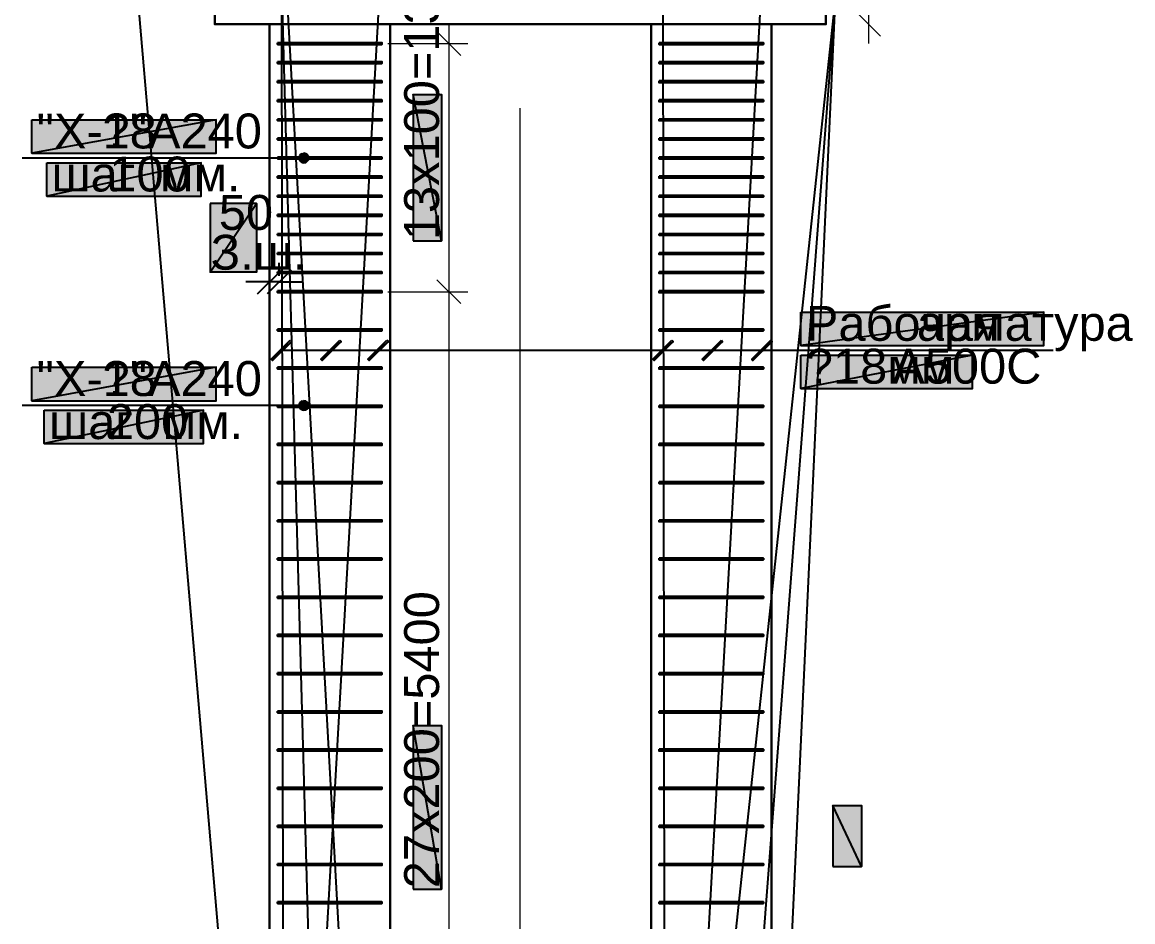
# Model space of a CAD drawing. Extents: x 8 to 21351, y 0 to 420.
# Drawn here: x 9458.2 to 9574.5, y 145.8 to 240 of the extents above; entities that cross this region are included whole.
import ezdxf

# ---------------------------------------------------------------- set-up
doc = ezdxf.new("R2010")
doc.units = 0
doc.linetypes.add('TEYPDFCAD_CENTER', pattern=[20, 12, -3, 2, -3])
for name, color, linetype in [('PDF_ВЫНОСКИ', 7, 'Continuous'), ('PDF_ОСИ', 7, 'Continuous'), ('TEY_REVIEW_AXIS', 7, 'Continuous'), ('TEY_REVIEW_LEADER', 7, 'Continuous')]:
    doc.layers.add(name, color=color, linetype=linetype)
doc.styles.add('TEYPDFCAD_TEXT', font='arial.ttf')
doc.dimstyles.new('TEYPDFCAD_SCALE_1', dxfattribs={"dimtxt": 2.5, "dimasz": 2.5, "dimexe": 1.25, "dimexo": 0.75, "dimtad": 1, "dimdsep": 46, "dimtxsty": 'Standard', "dimcen": 0.09, "dimadec": 0, "dimazin": 0, "dimtfac": 1, "dimtofl": 0, "dimtmove": 0, "dimatfit": 3, "dimfxl": 1, "dimarcsym": 0})

# ---------------------------------------------------------------- blocks, each defined once
blk = doc.blocks.new('TEY_AXIS')
at = {"layer": 'PDF_ОСИ', "linetype": 'TEYPDFCAD_CENTER', "lineweight": 9}
blk.add_line((0, 0), (1, 0), dxfattribs=at)

msp = doc.modelspace()

# ---------------------------------------------------------------- hatches: boundary and pattern name
at = {"true_color": 0xffffff}
h = msp.add_hatch(color=0, dxfattribs=at)
h.paths.add_polyline_path([(9499.1, 217.15), (9502.09, 217.15), (9499.1, 232.47)])
h.paths.add_polyline_path([(9502.09, 217.15), (9499.1, 232.47), (9502.09, 232.47)])
h = msp.add_hatch(color=0, dxfattribs=at)
h.paths.add_polyline_path([(9459.16, 229.81), (9478.49, 229.81), (9459.16, 226.31)])
h.paths.add_polyline_path([(9478.49, 229.81), (9459.16, 226.31), (9478.49, 226.31)])
h = msp.add_hatch(color=7)
h.paths.add_polyline_path([(9487.31, 226.17), (9487.21, 226), (9487.67, 225.81)])
h.paths.add_polyline_path([(9487.21, 226), (9487.67, 225.81), (9487.16, 225.81)])
h.paths.add_polyline_path([(9487.67, 225.81), (9487.16, 225.81), (9487.21, 225.62)])
h = msp.add_hatch(color=7)
h.paths.add_polyline_path([(9487.21, 225.62), (9487.31, 225.47), (9487.67, 225.81)])
h.paths.add_polyline_path([(9487.31, 225.47), (9487.67, 225.81), (9487.48, 225.36)])
h.paths.add_polyline_path([(9487.67, 225.81), (9487.48, 225.36), (9487.67, 225.32)])
h = msp.add_hatch(color=7)
h.paths.add_polyline_path([(9487.86, 226.27), (9487.67, 226.31), (9487.67, 225.81)])
h.paths.add_polyline_path([(9487.67, 226.31), (9487.67, 225.81), (9487.48, 226.27)])
h.paths.add_polyline_path([(9487.67, 225.81), (9487.48, 226.27), (9487.31, 226.17)])
h = msp.add_hatch(color=7)
h.paths.add_polyline_path([(9488.16, 225.81), (9488.14, 226), (9487.67, 225.81)])
h.paths.add_polyline_path([(9488.14, 226), (9487.67, 225.81), (9488.03, 226.17)])
h.paths.add_polyline_path([(9487.67, 225.81), (9488.03, 226.17), (9487.86, 226.27)])
h = msp.add_hatch(color=7)
h.paths.add_polyline_path([(9487.67, 225.32), (9487.86, 225.36), (9487.67, 225.81)])
h.paths.add_polyline_path([(9487.86, 225.36), (9487.67, 225.81), (9488.03, 225.47)])
h.paths.add_polyline_path([(9487.67, 225.81), (9488.03, 225.47), (9488.14, 225.62)])
for points in [[(9488.14, 225.62), (9488.16, 225.81), (9487.67, 225.81)], [(9488.14, 199.71), (9488.16, 199.9), (9487.67, 199.9)]]:
    msp.add_hatch(color=7).paths.add_polyline_path(points)
h = msp.add_hatch(color=0, dxfattribs=at)
h.paths.add_polyline_path([(9460.75, 225.32), (9476.9, 225.32), (9460.75, 221.81)])
h.paths.add_polyline_path([(9476.9, 225.32), (9460.75, 221.81), (9476.9, 221.81)])
h = msp.add_hatch(color=0, dxfattribs=at)
h.paths.add_polyline_path([(9477.85, 221.04), (9477.85, 213.87), (9482.72, 221.04)])
h.paths.add_polyline_path([(9477.85, 213.87), (9482.72, 221.04), (9482.72, 213.87)])
h = msp.add_hatch(color=0, dxfattribs=at)
h.paths.add_polyline_path([(9539.74, 209.68), (9565.16, 209.68), (9539.74, 206.18)])
h.paths.add_polyline_path([(9565.16, 209.68), (9539.74, 206.18), (9565.16, 206.18)])
h = msp.add_hatch(color=7)
h.paths.add_polyline_path([(9486.25, 206.73), (9486.4, 206.61), (9484.24, 204.75)])
h.paths.add_polyline_path([(9486.4, 206.61), (9484.24, 204.75), (9484.39, 204.6)])
h = msp.add_hatch(color=7)
h.paths.add_polyline_path([(9491.44, 206.73), (9491.57, 206.61), (9489.43, 204.75)])
h.paths.add_polyline_path([(9491.57, 206.61), (9489.43, 204.75), (9489.58, 204.6)])
h = msp.add_hatch(color=7)
h.paths.add_polyline_path([(9496.37, 206.73), (9496.52, 206.61), (9494.38, 204.75)])
h.paths.add_polyline_path([(9496.52, 206.61), (9494.38, 204.75), (9494.51, 204.6)])
h = msp.add_hatch(color=7)
h.paths.add_polyline_path([(9526.22, 206.73), (9526.34, 206.61), (9524.21, 204.75)])
h.paths.add_polyline_path([(9526.34, 206.61), (9524.21, 204.75), (9524.35, 204.6)])
h = msp.add_hatch(color=7)
h.paths.add_polyline_path([(9531.4, 206.73), (9531.53, 206.61), (9529.39, 204.75)])
h.paths.add_polyline_path([(9531.53, 206.61), (9529.39, 204.75), (9529.54, 204.6)])
h = msp.add_hatch(color=7)
h.paths.add_polyline_path([(9536.57, 206.73), (9536.71, 206.61), (9534.58, 204.75)])
h.paths.add_polyline_path([(9536.71, 206.61), (9534.58, 204.75), (9534.7, 204.6)])
h = msp.add_hatch(color=0, dxfattribs=at)
h.paths.add_polyline_path([(9539.74, 205.17), (9557.69, 205.17), (9539.74, 201.68)])
h.paths.add_polyline_path([(9557.69, 205.17), (9539.74, 201.68), (9557.69, 201.68)])
h = msp.add_hatch(color=0, dxfattribs=at)
h.paths.add_polyline_path([(9459.16, 203.9), (9478.49, 203.9), (9459.16, 200.38)])
h.paths.add_polyline_path([(9478.49, 203.9), (9459.16, 200.38), (9478.49, 200.38)])
h = msp.add_hatch(color=7)
h.paths.add_polyline_path([(9487.31, 200.24), (9487.21, 200.09), (9487.67, 199.9)])
h.paths.add_polyline_path([(9487.21, 200.09), (9487.67, 199.9), (9487.16, 199.9)])
h.paths.add_polyline_path([(9487.67, 199.9), (9487.16, 199.9), (9487.21, 199.71)])
h = msp.add_hatch(color=7)
h.paths.add_polyline_path([(9487.86, 200.36), (9487.67, 200.38), (9487.67, 199.9)])
h.paths.add_polyline_path([(9487.67, 200.38), (9487.67, 199.9), (9487.48, 200.36)])
h.paths.add_polyline_path([(9487.67, 199.9), (9487.48, 200.36), (9487.31, 200.24)])
h = msp.add_hatch(color=7)
h.paths.add_polyline_path([(9488.16, 199.9), (9488.14, 200.09), (9487.67, 199.9)])
h.paths.add_polyline_path([(9488.14, 200.09), (9487.67, 199.9), (9488.03, 200.24)])
h.paths.add_polyline_path([(9487.67, 199.9), (9488.03, 200.24), (9487.86, 200.36)])
h = msp.add_hatch(color=0, dxfattribs=at)
h.paths.add_polyline_path([(9460.47, 199.39), (9477.17, 199.39), (9460.47, 195.9)])
h.paths.add_polyline_path([(9477.17, 199.39), (9460.47, 195.9), (9477.17, 195.9)])
h = msp.add_hatch(color=7)
h.paths.add_polyline_path([(9487.21, 199.71), (9487.31, 199.54), (9487.67, 199.9)])
h.paths.add_polyline_path([(9487.31, 199.54), (9487.67, 199.9), (9487.48, 199.43)])
h.paths.add_polyline_path([(9487.67, 199.9), (9487.48, 199.43), (9487.67, 199.39)])
h = msp.add_hatch(color=7)
h.paths.add_polyline_path([(9487.67, 199.39), (9487.86, 199.43), (9487.67, 199.9)])
h.paths.add_polyline_path([(9487.86, 199.43), (9487.67, 199.9), (9488.03, 199.54)])
h.paths.add_polyline_path([(9487.67, 199.9), (9488.03, 199.54), (9488.14, 199.71)])
h = msp.add_hatch(color=0, dxfattribs=at)
h.paths.add_polyline_path([(9499.1, 149.25), (9502.09, 149.25), (9499.1, 166.37)])
h.paths.add_polyline_path([(9502.09, 149.25), (9499.1, 166.37), (9502.09, 166.37)])
h = msp.add_hatch(color=0, dxfattribs=at)
h.paths.add_polyline_path([(9543.09, 151.62), (9546.09, 151.62), (9543.09, 158.01)])
h.paths.add_polyline_path([(9546.09, 151.62), (9543.09, 158.01), (9546.09, 158.01)])

# ---------------------------------------------------------------- linework, layer by layer
at = {"color": 7, "lineweight": 5}
for p, q in [((9548.08, 238.57), (9545.58, 241.07)), ((9545.58, 241.07), (9548.08, 238.57)), ((9504.1, 236.56), (9501.6, 239.06)), ((9496.48, 237.81), (9504.84, 237.81)), ((9501.6, 213.06), (9504.1, 210.57)), ((9504.1, 210.57), (9501.6, 213.06)), ((9496.48, 211.81), (9504.84, 211.81)), ((9496.48, 211.81), (9504.84, 211.81))]:
    msp.add_line(p, q, dxfattribs=at)
at = {"color": 0, "lineweight": 0, "true_color": 0xffffff}
for p, q in [((9459.16, 226.31), (9478.49, 226.31)), ((9460.75, 221.81), (9476.9, 221.81)), ((9539.74, 201.68), (9557.69, 201.68)), ((9459.16, 200.38), (9478.49, 200.38)), ((9460.47, 195.9), (9477.17, 195.9))]:
    msp.add_line(p, q, dxfattribs=at)
at = {"color": 7, "lineweight": 25}
for p, q in [((9482.82, 211.58), (9485.32, 214.08)), ((9486.34, 214.08), (9483.84, 211.58)), ((9484.07, 213.47), (9484.07, 214.84)), ((9485.09, 213.47), (9485.09, 214.84)), ((9484.07, 212.83), (9481.58, 212.83)), ((9485.09, 212.83), (9484.07, 212.83)), ((9485.09, 212.83), (9487.59, 212.83))]:
    msp.add_line(p, q, dxfattribs=at)
at = {"color": 0, "true_color": 0xffffff}
for points in [[(9499.1, 217.15), (9502.09, 217.15), (9499.1, 232.47)], [(9502.09, 217.15), (9499.1, 232.47), (9502.09, 232.47)], [(9459.16, 229.81), (9478.49, 229.81), (9459.16, 226.31)], [(9478.49, 229.81), (9459.16, 226.31), (9478.49, 226.31)], [(9460.75, 225.32), (9476.9, 225.32), (9460.75, 221.81)], [(9476.9, 225.32), (9460.75, 221.81), (9476.9, 221.81)], [(9477.85, 221.04), (9477.85, 213.87), (9482.72, 221.04)], [(9477.85, 213.87), (9482.72, 221.04), (9482.72, 213.87)], [(9539.74, 209.68), (9565.16, 209.68), (9539.74, 206.18)], [(9565.16, 209.68), (9539.74, 206.18), (9565.16, 206.18)], [(9539.74, 205.17), (9557.69, 205.17), (9539.74, 201.68)], [(9557.69, 205.17), (9539.74, 201.68), (9557.69, 201.68)], [(9459.16, 203.9), (9478.49, 203.9), (9459.16, 200.38)], [(9478.49, 203.9), (9459.16, 200.38), (9478.49, 200.38)], [(9460.47, 199.39), (9477.17, 199.39), (9460.47, 195.9)], [(9477.17, 199.39), (9460.47, 195.9), (9477.17, 195.9)], [(9499.1, 149.25), (9502.09, 149.25), (9499.1, 166.37)], [(9502.09, 149.25), (9499.1, 166.37), (9502.09, 166.37)], [(9543.09, 151.62), (9546.09, 151.62), (9543.09, 158.01)], [(9546.09, 151.62), (9543.09, 158.01), (9546.09, 158.01)]]:
    msp.add_lwpolyline(points, close=True, dxfattribs=at)
at = {"color": 7}
for points in [[(9487.21, 226), (9487.67, 225.81), (9487.16, 225.81)], [(9487.67, 225.81), (9487.16, 225.81), (9487.21, 225.62)], [(9487.31, 226.17), (9487.21, 226), (9487.67, 225.81)], [(9487.21, 225.62), (9487.31, 225.47), (9487.67, 225.81)], [(9487.67, 225.81), (9487.48, 226.27), (9487.31, 226.17)], [(9487.31, 225.47), (9487.67, 225.81), (9487.48, 225.36)], [(9487.67, 226.31), (9487.67, 225.81), (9487.48, 226.27)], [(9487.67, 225.81), (9487.48, 225.36), (9487.67, 225.32)], [(9487.86, 226.27), (9487.67, 226.31), (9487.67, 225.81)], [(9487.67, 225.81), (9488.03, 226.17), (9487.86, 226.27)], [(9488.14, 226), (9487.67, 225.81), (9488.03, 226.17)], [(9488.16, 225.81), (9488.14, 226), (9487.67, 225.81)], [(9487.67, 225.32), (9487.86, 225.36), (9487.67, 225.81)], [(9487.86, 225.36), (9487.67, 225.81), (9488.03, 225.47)], [(9487.67, 225.81), (9488.03, 225.47), (9488.14, 225.62)], [(9488.14, 225.62), (9488.16, 225.81), (9487.67, 225.81)], [(9486.25, 206.73), (9486.4, 206.61), (9484.24, 204.75)], [(9486.4, 206.61), (9484.24, 204.75), (9484.39, 204.6)], [(9491.44, 206.73), (9491.57, 206.61), (9489.43, 204.75)], [(9491.57, 206.61), (9489.43, 204.75), (9489.58, 204.6)], [(9496.37, 206.73), (9496.52, 206.61), (9494.38, 204.75)], [(9496.52, 206.61), (9494.38, 204.75), (9494.51, 204.6)], [(9526.22, 206.73), (9526.34, 206.61), (9524.21, 204.75)], [(9526.34, 206.61), (9524.21, 204.75), (9524.35, 204.6)], [(9531.4, 206.73), (9531.53, 206.61), (9529.39, 204.75)], [(9531.53, 206.61), (9529.39, 204.75), (9529.54, 204.6)], [(9536.57, 206.73), (9536.71, 206.61), (9534.58, 204.75)], [(9536.71, 206.61), (9534.58, 204.75), (9534.7, 204.6)], [(9487.21, 200.09), (9487.67, 199.9), (9487.16, 199.9)], [(9487.31, 200.24), (9487.21, 200.09), (9487.67, 199.9)], [(9487.67, 199.9), (9487.48, 200.36), (9487.31, 200.24)], [(9487.67, 200.38), (9487.67, 199.9), (9487.48, 200.36)], [(9487.86, 200.36), (9487.67, 200.38), (9487.67, 199.9)], [(9487.67, 199.9), (9488.03, 200.24), (9487.86, 200.36)], [(9488.14, 200.09), (9487.67, 199.9), (9488.03, 200.24)], [(9488.16, 199.9), (9488.14, 200.09), (9487.67, 199.9)], [(9487.67, 199.9), (9487.16, 199.9), (9487.21, 199.71)], [(9487.21, 199.71), (9487.31, 199.54), (9487.67, 199.9)], [(9487.31, 199.54), (9487.67, 199.9), (9487.48, 199.43)], [(9487.67, 199.9), (9487.48, 199.43), (9487.67, 199.39)], [(9487.67, 199.39), (9487.86, 199.43), (9487.67, 199.9)], [(9487.86, 199.43), (9487.67, 199.9), (9488.03, 199.54)], [(9487.67, 199.9), (9488.03, 199.54), (9488.14, 199.71)], [(9488.14, 199.71), (9488.16, 199.9), (9487.67, 199.9)]]:
    msp.add_lwpolyline(points, close=True, dxfattribs=at)
at = {"layer": 'TEY_REVIEW_AXIS', "lineweight": 30}
for p, q in [((9484.07, 239.82), (9484.07, 69.81)), ((9496.69, 239.82), (9496.69, 69.81)), ((9524.04, 239.82), (9524.04, 69.81)), ((9536.65, 69.81), (9536.65, 239.82))]:
    msp.add_line(p, q, dxfattribs=at)
at = {"layer": 'TEY_REVIEW_AXIS', "color": 7, "lineweight": 5}
for p, q in [((9502.85, 239.82), (9502.85, 209.8)), ((9502.85, 213.8), (9502.85, 101.81))]:
    msp.add_line(p, q, dxfattribs=at)
at = {"layer": 'TEY_REVIEW_AXIS', "color": 7, "lineweight": 25}
for p, q in [((9479.48, 225.81), (9458.17, 225.81)), ((9485.32, 205.68), (9538.75, 205.68)), ((9490.51, 205.68), (9538.75, 205.68)), ((9495.44, 205.68), (9538.75, 205.68)), ((9538.75, 205.68), (9566.16, 205.68)), ((9479.48, 199.9), (9458.17, 199.9))]:
    msp.add_line(p, q, dxfattribs=at)
at = {"layer": 'TEY_REVIEW_AXIS', "color": 0, "lineweight": 0, "true_color": 0xffffff}
msp.add_line((9539.74, 206.18), (9565.16, 206.18), dxfattribs=at)
at = {"layer": 'TEY_REVIEW_AXIS', "lineweight": 30}
msp.add_lwpolyline([(9478.34, 249.81), (9542.35, 249.81), (9542.35, 239.82), (9478.34, 239.82)], close=True, dxfattribs=at)
at = {"layer": 'TEY_REVIEW_LEADER', "color": 7, "lineweight": 5}
msp.add_line((9546.83, 237.81), (9546.83, 251.82), dxfattribs=at)
at = {"layer": 'TEY_REVIEW_LEADER', "color": 7, "lineweight": 25}
for p, q in [((9487.67, 225.81), (9479.48, 225.81)), ((9525.28, 205.68), (9538.75, 205.68)), ((9530.47, 205.68), (9538.75, 205.68)), ((9535.64, 205.68), (9538.75, 205.68)), ((9487.67, 199.9), (9479.48, 199.9))]:
    msp.add_line(p, q, dxfattribs=at)
at = {"layer": 'TEY_REVIEW_LEADER', "lineweight": 30}
for points in [[(9484.92, 237.89), (9495.84, 237.89), (9495.84, 237.72), (9484.92, 237.72)], [(9524.88, 237.89), (9535.8, 237.89), (9535.8, 237.72), (9524.88, 237.72)], [(9484.92, 235.9), (9495.84, 235.9), (9495.84, 235.73), (9484.92, 235.73)], [(9524.88, 235.9), (9535.8, 235.9), (9535.8, 235.73), (9524.88, 235.73)], [(9484.92, 233.89), (9495.84, 233.89), (9495.84, 233.72), (9484.92, 233.72)], [(9524.88, 233.89), (9535.8, 233.89), (9535.8, 233.72), (9524.88, 233.72)], [(9484.92, 231.9), (9495.84, 231.9), (9495.84, 231.73), (9484.92, 231.73)], [(9524.88, 231.9), (9535.8, 231.9), (9535.8, 231.73), (9524.88, 231.73)], [(9484.92, 229.89), (9495.84, 229.89), (9495.84, 229.74), (9484.92, 229.74)], [(9524.88, 229.89), (9535.8, 229.89), (9535.8, 229.74), (9524.88, 229.74)], [(9484.92, 227.9), (9495.84, 227.9), (9495.84, 227.73), (9484.92, 227.73)], [(9524.88, 227.9), (9535.8, 227.9), (9535.8, 227.73), (9524.88, 227.73)], [(9484.92, 225.89), (9495.84, 225.89), (9495.84, 225.74), (9484.92, 225.74)], [(9524.88, 225.89), (9535.8, 225.89), (9535.8, 225.74), (9524.88, 225.74)], [(9484.92, 223.9), (9495.84, 223.9), (9495.84, 223.73), (9484.92, 223.73)], [(9524.88, 223.9), (9535.8, 223.9), (9535.8, 223.73), (9524.88, 223.73)], [(9484.92, 221.89), (9495.84, 221.89), (9495.84, 221.74), (9484.92, 221.74)], [(9524.88, 221.89), (9535.8, 221.89), (9535.8, 221.74), (9524.88, 221.74)], [(9484.92, 219.9), (9495.84, 219.9), (9495.84, 219.73), (9484.92, 219.73)], [(9524.88, 219.9), (9535.8, 219.9), (9535.8, 219.73), (9524.88, 219.73)], [(9484.92, 217.89), (9495.84, 217.89), (9495.84, 217.74), (9484.92, 217.74)], [(9524.88, 217.89), (9535.8, 217.89), (9535.8, 217.74), (9524.88, 217.74)], [(9484.92, 215.9), (9495.84, 215.9), (9495.84, 215.73), (9484.92, 215.73)], [(9524.88, 215.9), (9535.8, 215.9), (9535.8, 215.73), (9524.88, 215.73)], [(9484.92, 213.89), (9495.84, 213.89), (9495.84, 213.74), (9484.92, 213.74)], [(9524.88, 213.89), (9535.8, 213.89), (9535.8, 213.74), (9524.88, 213.74)], [(9484.92, 211.9), (9495.84, 211.9), (9495.84, 211.73), (9484.92, 211.73)], [(9524.88, 211.9), (9535.8, 211.9), (9535.8, 211.73), (9524.88, 211.73)], [(9484.92, 207.9), (9495.84, 207.9), (9495.84, 207.73), (9484.92, 207.73)], [(9524.88, 207.9), (9535.8, 207.9), (9535.8, 207.73), (9524.88, 207.73)], [(9484.92, 203.9), (9495.84, 203.9), (9495.84, 203.73), (9484.92, 203.73)], [(9524.88, 203.9), (9535.8, 203.9), (9535.8, 203.73), (9524.88, 203.73)], [(9484.92, 199.9), (9495.84, 199.9), (9495.84, 199.73), (9484.92, 199.73)], [(9524.88, 199.9), (9535.8, 199.9), (9535.8, 199.73), (9524.88, 199.73)], [(9484.92, 195.9), (9495.84, 195.9), (9495.84, 195.73), (9484.92, 195.73)], [(9524.88, 195.9), (9535.8, 195.9), (9535.8, 195.73), (9524.88, 195.73)], [(9484.92, 191.9), (9495.84, 191.9), (9495.84, 191.73), (9484.92, 191.73)], [(9524.88, 191.9), (9535.8, 191.9), (9535.8, 191.73), (9524.88, 191.73)], [(9484.92, 187.9), (9495.84, 187.9), (9495.84, 187.73), (9484.92, 187.73)], [(9524.88, 187.9), (9535.8, 187.9), (9535.8, 187.73), (9524.88, 187.73)], [(9484.92, 183.9), (9495.84, 183.9), (9495.84, 183.73), (9484.92, 183.73)], [(9524.88, 183.9), (9535.8, 183.9), (9535.8, 183.73), (9524.88, 183.73)], [(9484.92, 179.9), (9495.84, 179.9), (9495.84, 179.73), (9484.92, 179.73)], [(9524.88, 179.9), (9535.8, 179.9), (9535.8, 179.73), (9524.88, 179.73)], [(9484.92, 175.9), (9495.84, 175.9), (9495.84, 175.73), (9484.92, 175.73)], [(9524.88, 175.9), (9535.8, 175.9), (9535.8, 175.73), (9524.88, 175.73)], [(9484.92, 171.89), (9495.84, 171.89), (9495.84, 171.73), (9484.92, 171.73)], [(9524.88, 171.89), (9535.8, 171.89), (9535.8, 171.73), (9524.88, 171.73)], [(9484.92, 167.89), (9495.84, 167.89), (9495.84, 167.72), (9484.92, 167.72)], [(9524.88, 167.89), (9535.8, 167.89), (9535.8, 167.72), (9524.88, 167.72)], [(9484.92, 163.89), (9495.84, 163.89), (9495.84, 163.72), (9484.92, 163.72)], [(9524.88, 163.89), (9535.8, 163.89), (9535.8, 163.72), (9524.88, 163.72)], [(9484.92, 159.89), (9495.84, 159.89), (9495.84, 159.72), (9484.92, 159.72)], [(9524.88, 159.89), (9535.8, 159.89), (9535.8, 159.72), (9524.88, 159.72)], [(9484.92, 155.89), (9495.84, 155.89), (9495.84, 155.74), (9484.92, 155.74)], [(9524.88, 155.89), (9535.8, 155.89), (9535.8, 155.74), (9524.88, 155.74)], [(9484.92, 151.89), (9495.84, 151.89), (9495.84, 151.74), (9484.92, 151.74)], [(9524.88, 151.89), (9535.8, 151.89), (9535.8, 151.74), (9524.88, 151.74)], [(9484.92, 147.89), (9495.84, 147.89), (9495.84, 147.74), (9484.92, 147.74)], [(9524.88, 147.89), (9535.8, 147.89), (9535.8, 147.74), (9524.88, 147.74)]]:
    msp.add_lwpolyline(points, close=True, dxfattribs=at)

# ---------------------------------------------------------------- block references
at = {"layer": 'PDF_ОСИ', "xscale": 220.4085, "rotation": 90}
msp.add_blockref('TEY_AXIS', (9510.34, 52.9), dxfattribs=at)

# ---------------------------------------------------------------- texts
at = {"color": 7, "style": 'TEYPDFCAD_TEXT'}
for s, p in [('\ue7128', (9466.58, 226.82)), ('100', (9467.29, 222.31)), ('шаг', (9461.23, 222.31)), ('А500С', (9549.3, 202.18)), ('\ue7128', (9466.58, 200.89)), ('200', (9467.03, 196.38)), ('шаг', (9460.98, 196.38))]:
    msp.add_text(s, height=3.658, dxfattribs=at).set_placement(p)
at = {"layer": 'TEY_REVIEW_LEADER', "color": 7, "style": 'TEYPDFCAD_TEXT'}
for s, p in [('13х100=1300', (9501.83, 217.21)), ('27х200=5400', (9501.83, 149.33))]:
    msp.add_text(s, height=3.6583, rotation=90, dxfattribs=at).set_placement(p)
for s, p in [('"Х-1"', (9459.67, 226.82)), ('А240', (9471.34, 226.82)), ('мм.', (9472.59, 222.31)), ('50', (9478.76, 218.29)), ('З.ш.', (9477.91, 214.12)), ('Рабочая', (9540.25, 206.67)), ('арматура', (9551.88, 206.67)), ('\ue71218мм', (9540.25, 202.18)), ('"Х-1"', (9459.67, 200.89)), ('А240', (9471.34, 200.89)), ('мм.', (9472.87, 196.38))]:
    msp.add_text(s, height=3.658, dxfattribs=at).set_placement(p)

# ---------------------------------------------------------------- leaders
at = {"layer": 'PDF_ВЫНОСКИ', "lineweight": 9, "annotation_type": 0, "has_hookline": 1, "hookline_direction": 0}
for points in [[(9495.44, 70.82), (9484.8, 263.29), (9487.3, 263.29)], [(9490.25, 70.82), (9484.8, 263.29), (9487.3, 263.29)], [(9485.09, 70.82), (9469.68, 249.53), (9472.18, 249.53)], [(9485.32, 244.62), (9485.55, 63.82), (9488.05, 63.82)], [(9495.67, 244.62), (9485.55, 63.82), (9488.05, 63.82)], [(9525.28, 244.73), (9525.52, 63.82), (9528.02, 63.82)], [(9535.64, 244.73), (9525.52, 63.82), (9528.02, 63.82)], [(9525.05, 70.82), (9543.34, 242.49), (9545.84, 242.49)], [(9530.22, 70.82), (9543.34, 242.49), (9545.84, 242.49)], [(9535.4, 70.82), (9543.34, 242.49), (9545.84, 242.49)]]:
    msp.add_leader(points, dimstyle='TEYPDFCAD_SCALE_1', dxfattribs=at)

doc.saveas('drawing.dxf')
